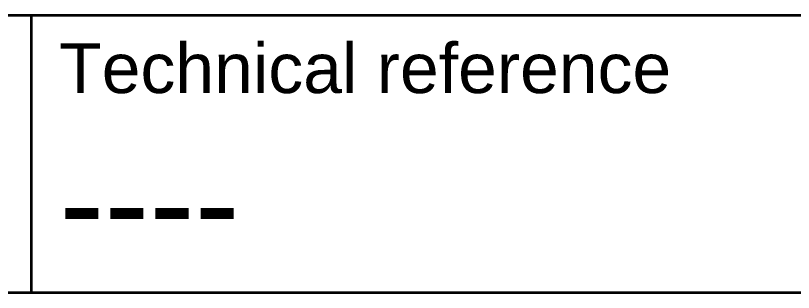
# Model space of a CAD drawing. Header units: millimetres. Extents: x 129 to 6329, y 33 to 3553.
# Drawn here: x 2513.8 to 2794.5, y 402.8 to 502.8 of the extents above; entities that cross this region are included whole.
import ezdxf
from ezdxf.enums import TextEntityAlignment as Align

# ---------------------------------------------------------------- set-up
doc = ezdxf.new("R2010")
doc.units = ezdxf.units.MM
doc.layers.add('TITLEBLOCK', color=7, linetype='Continuous', lineweight=35)
doc.styles.add('FusionTitle', font='arial.ttf')

# ---------------------------------------------------------------- blocks, each defined once
blk = doc.blocks.new('ISO_TITLEBLOCK')
at = {"layer": 'TITLEBLOCK'}
for p, q in [((0, 47), (-180, 47)), ((-156, 37), (-156, 47)), ((-180, 37), (0, 37))]:
    blk.add_line(p, q, dxfattribs=at)
at = {"layer": 'TITLEBLOCK', "style": 'FusionTitle'}
blk.add_text('Technical reference', height=1.8, dxfattribs=at).set_placement((-155, 46), align=Align.TOP_LEFT)
for tag, height, p in [('DEPT', 3.5, (-179, 42)), ('TECHNICAL_REFERENCE', 3.5, (-155, 42)), ('CREATED_BY', 3.5, (-121, 42)), ('APPROVED_BY', 3.5, (-60, 42)), ('DOCUMENT_TYPE', 3.5, (-121, 32)), ('DOCUMENT_STATUS', 3.5, (-60, 32)), ('TITLE_1', 5, (-121, 21.5)), ('TITLE_2', 5, (-121, 14)), ('TITLE_3', 5, (-121, 6.5)), ('DATE_OF_ISSUE', 3.5, (-50, 5))]:
    blk.add_attdef(tag, text='', height=height, dxfattribs=at).set_placement(p, align=Align.TOP_LEFT)
for tag, p in [('CREATED_DATE', (-62, 42)), ('APPROVED_DATE', (-0.993, 42))]:
    blk.add_attdef(tag, text='', height=3.5, dxfattribs=at).set_placement(p, align=Align.TOP_RIGHT)
for tag, height, p in [('DRAWING_NUMBER', 5, (-30.5, 19.751)), ('REV', 3.5, (-56, 4.85)), ('SHEET', 3.5, (-7.5, 4.85))]:
    blk.add_attdef(tag, text='', height=height, dxfattribs=at).set_placement(p, align=Align.TOP_CENTER)

msp = doc.modelspace()

# ---------------------------------------------------------------- block references
at = {"layer": 'TITLEBLOCK'}
ref = msp.add_blockref('ISO_TITLEBLOCK', (4079.571, 32.771), dxfattribs=dict(at, xscale=10, yscale=10, zscale=10))
ref.add_attrib('TECHNICAL_REFERENCE', '----', dxfattribs={"height": 35, "style": 'FusionTitle'}).set_placement((2529.571, 452.771), align=Align.TOP_LEFT)

doc.saveas('drawing.dxf')
